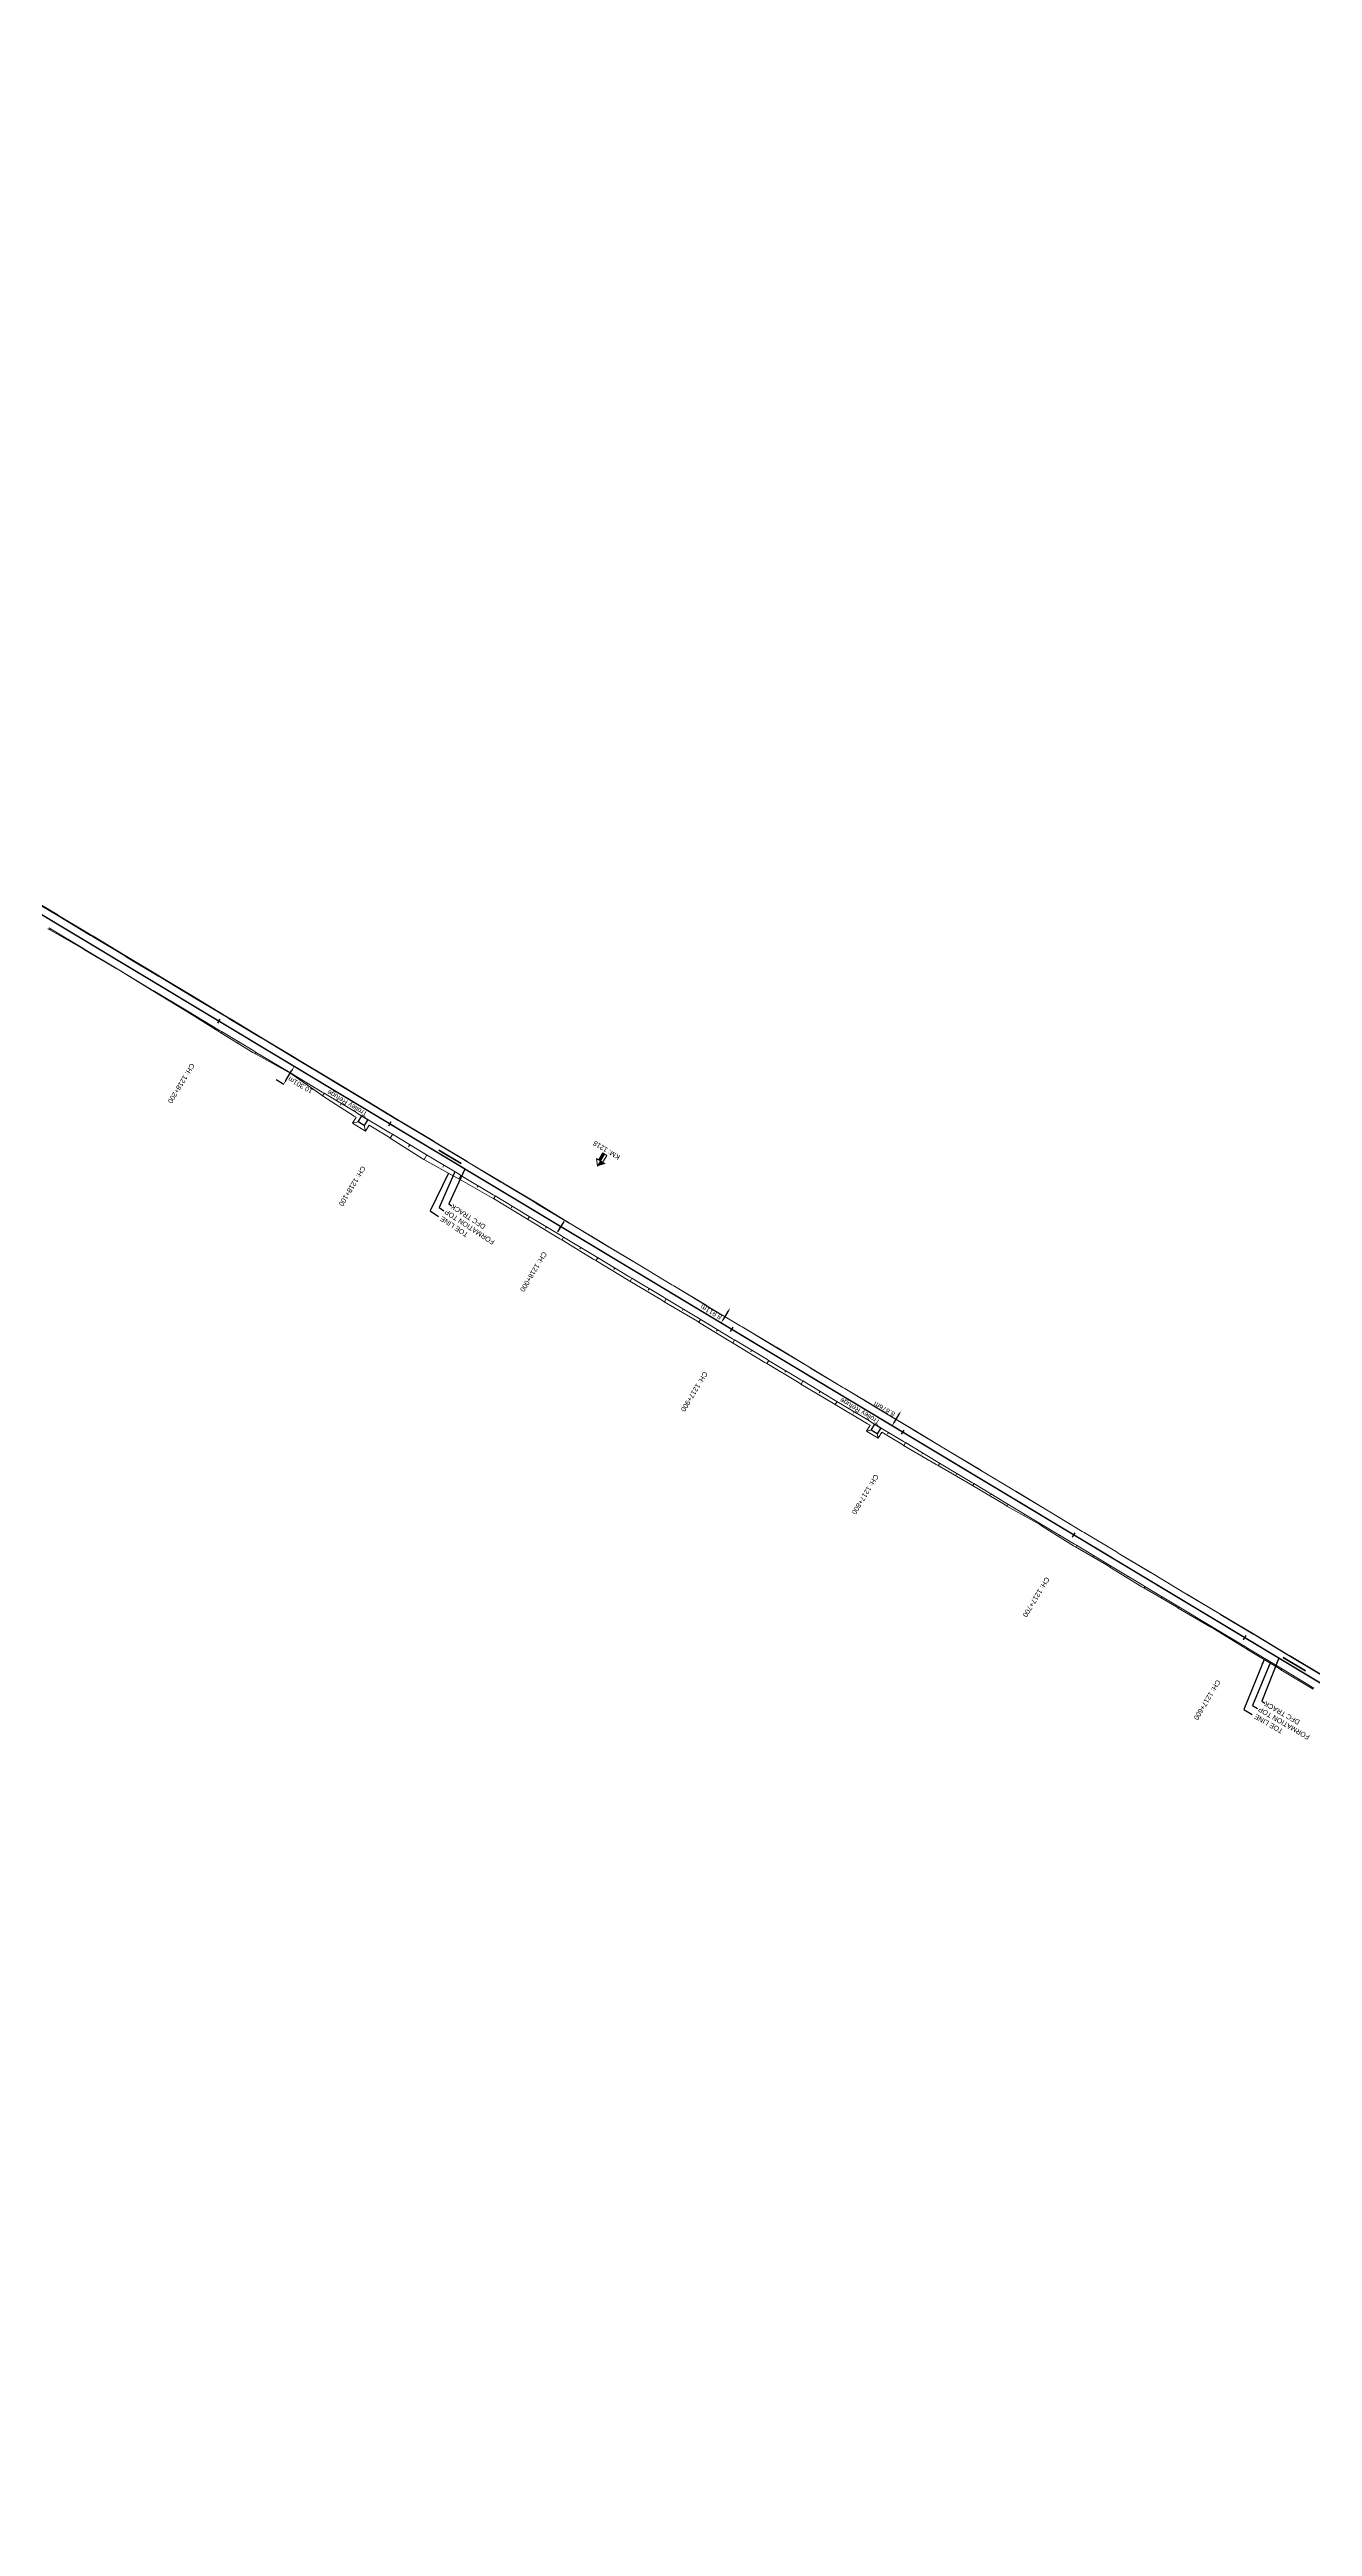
# Model space of a CAD drawing. Header units: metres. Extents: x 618805 to 628804, y 3390925 to 3396999.
# Drawn here: x 622043 to 622676, y 3394236 to 3395477 of the extents above; entities that cross this region are included whole.
import ezdxf
from ezdxf.enums import TextEntityAlignment as Align

# ---------------------------------------------------------------- set-up
doc = ezdxf.new("R2010")
doc.units = ezdxf.units.M
doc.header["$MEASUREMENT"] = 0
doc.layers.get('Defpoints').update_dxf_attribs({"lineweight": 0})
for name, color, linetype, lineweight in [('C-ALIG-LABL-DG', 1, 'Continuous', 25), ('Km post', 1, 'Continuous', 13), ('PROPOSED DFCC TOE LINE', 239, 'Continuous', 0), ('PROPOSED DFCC TRACK', 1, 'Continuous', 0), ('PROPOSED FORMATION LINE - PLAN', 187, 'Continuous', 0)]:
    doc.layers.add(name, color=color, linetype=linetype, lineweight=lineweight)
doc.layers.add('Dimension', color=10, linetype='Continuous')
doc.layers.add('Trolley Refuse', color=10, linetype='Continuous')
doc.styles.add('ARIAL', font='arial.ttf')
doc.styles.get("Standard").update_dxf_attribs({"font": 'arial.ttf'})
doc.styles.add('Style-Arial', font='arial.ttf')
doc.dimstyles.new('ISO-25', dxfattribs={"dimtxt": 2.5, "dimasz": 2.5, "dimexe": 1.25, "dimexo": 0.625, "dimtad": 1, "dimtxsty": 'Standard', "dimcen": 2.5, "dimadec": 0, "dimazin": 0, "dimtfac": 1, "dimtmove": 0, "dimatfit": 3, "dimfxl": 1, "dimarcsym": 0})
doc.dimstyles.get("Standard").update_dxf_attribs({"dimtxt": 2.5, "dimasz": 2.5, "dimexe": 0.18, "dimexo": 0.0625, "dimgap": 0.09, "dimtad": 0, "dimtih": 1, "dimtoh": 1, "dimdec": 3, "dimzin": 0, "dimdsep": 46, "dimtxsty": 'Standard', "dimcen": 0.09, "dimadec": 0, "dimazin": 0, "dimtfac": 1, "dimtdec": 3, "dimtofl": 0, "dimtmove": 0, "dimatfit": 3, "dimfxl": 1, "dimtolj": 1, "dimtzin": 0, "dimarcsym": 0})

# ---------------------------------------------------------------- blocks, each defined once
blk = doc.blocks.new('*D318')
at = {"layer": 'Defpoints', "color": 0, "transparency": 16777216}
for p in [(622469.9, 3394795.1), (622469.9, 3394795.1), (622465.3, 3394787.5)]:
    blk.add_point(p, dxfattribs=at)
at = {"layer": 'Dimension', "color": 0, "lineweight": -2, "transparency": 16777216}
blk.add_line((622466.6, 3394789.7), (622468.6, 3394793), dxfattribs=at)
at = {"layer": 'Dimension', "color": 0, "transparency": 16777216}
for points in [[(622466.2, 3394789.9), (622466.9, 3394789.4), (622465.3, 3394787.5)], [(622468.2, 3394793.2), (622468.9, 3394792.8), (622469.9, 3394795.1)]]:
    blk.add_solid(points, dxfattribs=at)
at = {"layer": 'Dimension', "color": 0, "lineweight": 0, "transparency": 16777216, "insert": (622461.4, 3394795.9), "char_height": 2.5, "attachment_point": 5, "rotation": 150, "style": 'Style-Arial'}
blk.add_mtext('\\A1;8.876m', dxfattribs=at)
blk = doc.blocks.new('TerminatorOpen_0.5')
at = {"color": 0, "linetype": 'ByBlock', "lineweight": -2}
for q in [(-1, 0.25), (-1, 0), (-1, -0.25)]:
    blk.add_line((0, 0), q, dxfattribs=at)
blk = doc.blocks.new('*D319')
at = {"layer": 'Defpoints', "color": 0, "transparency": 16777216}
for p in [(622379.6, 3394839), (622384.2, 3394846.7), (622384.2, 3394846.7)]:
    blk.add_point(p, dxfattribs=at)
at = {"layer": 'Dimension', "color": 0, "lineweight": -2, "transparency": 16777216}
blk.add_line((622380.9, 3394841.2), (622382.9, 3394844.5), dxfattribs=at)
at = {"layer": 'Dimension', "color": 0, "transparency": 16777216}
for points in [[(622380.5, 3394841.4), (622381.2, 3394841), (622379.6, 3394839)], [(622382.5, 3394844.7), (622383.2, 3394844.3), (622384.2, 3394846.7)]]:
    blk.add_solid(points, dxfattribs=at)
at = {"layer": 'Dimension', "color": 0, "lineweight": 0, "transparency": 16777216, "insert": (622374.6, 3394844.6), "char_height": 2.5, "attachment_point": 5, "rotation": 150, "style": 'Style-Arial'}
blk.add_mtext('\\A1;8.911m', dxfattribs=at)
blk = doc.blocks.new('*D253')
at = {"layer": 'Defpoints', "color": 0, "transparency": 16777216}
for p in [(622161.7, 3394970), (622165.6, 3394967.6), (622156.4, 3394961.1)]:
    blk.add_point(p, dxfattribs=at)
at = {"layer": 'Dimension', "color": 0, "lineweight": -2, "transparency": 16777216}
for p, q in [((622161.6, 3394960.9), (622164.3, 3394965.5)), ((622161.8, 3394969.9), (622165.7, 3394967.6)), ((622156.5, 3394961.1), (622160.4, 3394958.7))]:
    blk.add_line(p, q, dxfattribs=at)
at = {"layer": 'Dimension', "color": 0, "transparency": 16777216}
for points in [[(622163.9, 3394965.7), (622164.6, 3394965.3), (622165.6, 3394967.6)], [(622161.2, 3394961.2), (622161.9, 3394960.7), (622160.3, 3394958.8)]]:
    blk.add_solid(points, dxfattribs=at)
at = {"layer": 'Dimension', "color": 0, "lineweight": 0, "transparency": 16777216, "insert": (622168.7, 3394958.3), "char_height": 2.5, "attachment_point": 5, "rotation": 150, "style": 'Style-Arial'}
blk.add_mtext('\\A1;10.301m', dxfattribs=at)
blk = doc.blocks.new('Tick Hor')
blk.add_lwpolyline([(-0.5, 0), (0.5, 0)])
blk = doc.blocks.new('KM Post')
at = {"layer": 'Km post', "lineweight": 13}
h = blk.add_hatch(color=256, dxfattribs=at)
h.paths.add_polyline_path([(-0.1, -9.7), (1.5, -9.7), (1.5, -4.6), (-0.1, -4.6)])
h.paths.add_polyline_path([(-0.1, -4.6), (-0.1, -0.8), (-3.5, -4.6)])
for p, q in [((3, -4.6), (-3.5, -4.6)), ((-0.1, -9.7), (-0.1, -0.8)), ((3, -4.6), (-0.1, -0.8))]:
    blk.add_line(p, q, dxfattribs=at)
blk.add_lwpolyline([(1.5, -4.6), (1.5, -9.7), (-1.7, -9.7), (-1.7, -4.6)], dxfattribs=at)

msp = doc.modelspace()

# ---------------------------------------------------------------- linework, layer by layer
at = {"layer": 'C-ALIG-LABL-DG', "color": 1, "linetype": 'Continuous', "lineweight": 25}
msp.add_line((622299.1397, 3394887.3588), (622297.852, 3394885.2159), dxfattribs=at)
at = {"layer": 'PROPOSED DFCC TOE LINE', "lineweight": 0}
for p, q in [((622197.6517, 3394939.8898), (622194.7645, 3394939.1702)), ((622200.6517, 3394938.087), (622201.3713, 3394935.1998)), ((622454.7933, 3394785.3599), (622452.5017, 3394784.7887)), ((622457.7933, 3394783.557), (622458.3645, 3394781.2654))]:
    msp.add_line(p, q, dxfattribs=at)
at = {"layer": 'PROPOSED DFCC TOE LINE', "lineweight": 0, "flags": 128}
for points in [[(622030.2838, 3395053.6807), (622046.5272, 3395043.9262), (622047.4288, 3395043.3828), (622063.6601, 3395033.6083), (622064.562, 3395033.0652), (622080.7957, 3395023.2945), (622081.6976, 3395022.7515), (622097.9301, 3395013.0187), (622098.8502, 3395012.4661), (622115.0796, 3395002.7092), (622115.9905, 3395002.1603), (622132.2083, 3394992.384), (622133.1192, 3394991.8352), (622149.3356, 3394982.0637), (622150.2496, 3394981.5129), (622166.4695, 3394971.747), (622167.3835, 3394971.1963), (622183.6014, 3394961.4243), (622184.5149, 3394960.8757), (622200.7335, 3394951.104), (622201.6458, 3394950.5543), (622217.8639, 3394940.7818), (622218.7763, 3394940.2321), (622234.9946, 3394930.4599), (622235.9068, 3394929.9101), (622252.132, 3394920.1243), (622253.0331, 3394919.5808), (622269.2579, 3394909.7947), (622270.1591, 3394909.2512), (622286.4825, 3394899.6253), (622287.3946, 3394899.1038), (622303.5072, 3394889.1273), (622304.4127, 3394888.5946), (622320.65, 3394878.8709), (622321.5702, 3394878.3174), (622337.7665, 3394868.5254), (622338.6978, 3394867.9904), (622354.9294, 3394858.2231), (622355.8354, 3394857.6801), (622372.0827, 3394847.9363), (622372.9867, 3394847.3926), (622389.2111, 3394837.6108), (622390.1142, 3394837.0655), (622406.403, 3394827.4035), (622407.3151, 3394826.8605), (622423.5425, 3394817.0927), (622424.4501, 3394816.5459), (622440.6736, 3394806.7717), (622441.5813, 3394806.2249), (622457.8039, 3394796.4589), (622458.7168, 3394795.9111), (622474.9573, 3394786.1748), (622475.8702, 3394785.6269), (622492.0655, 3394775.7979), (622492.972, 3394775.2572), (622509.24, 3394765.5488), (622510.1464, 3394765.0081), (622526.3867, 3394755.256), (622527.2937, 3394754.7139), (622543.5307, 3394744.9672), (622544.4417, 3394744.4208), (622560.6413, 3394734.612), (622561.5513, 3394734.064), (622577.7757, 3394724.2924), (622578.684, 3394723.7454), (622594.9482, 3394714.0403), (622595.8549, 3394713.4906), (622612.0658, 3394703.6927), (622612.9742, 3394703.1498), (622629.2715, 3394693.4957), (622630.1847, 3394692.9608), (622646.4216, 3394683.2146), (622647.3284, 3394682.6606), (622663.5593, 3394672.9043), (622664.4714, 3394672.3593), (622680.6995, 3394662.6026)], [(622196.5818, 3394942.1942), (622195.7043, 3394942.7354), (622179.7258, 3394952.9065), (622178.926, 3394953.6444), (622163.3206, 3394964.4356), (622162.3847, 3394964.9499), (622145.8033, 3394974.1141), (622144.8859, 3394974.6592), (622128.7488, 3394984.5626), (622127.8458, 3394985.1248), (622111.7816, 3394995.1566), (622110.8757, 3394995.7138), (622094.7201, 3395005.5936), (622093.795, 3395006.1377), (622077.6793, 3395016.0649), (622076.7432, 3395016.5512), (622060.4285, 3395026.1869), (622059.5205, 3395026.7199), (622043.1186, 3395036.2105), (622042.1517, 3395036.6453)], [(622203.1601, 3394938.1764), (622201.3713, 3394935.1998), (622194.7645, 3394939.1702), (622196.5818, 3394942.1942)], [(622454.3056, 3394787.7904), (622453.9612, 3394787.9976), (622453.0489, 3394788.5465), (622436.7641, 3394798.2089), (622435.8563, 3394798.7555), (622419.5914, 3394808.4608), (622418.6815, 3394809.0039), (622402.4351, 3394818.7401), (622401.5253, 3394819.2869), (622385.3637, 3394829.1606), (622384.4469, 3394829.6829), (622368.2753, 3394839.5527), (622367.3822, 3394840.1147), (622351.0572, 3394849.7291), (622350.1469, 3394850.2649), (622333.8648, 3394859.9482), (622332.9469, 3394860.5054), (622316.7628, 3394870.3179), (622315.8452, 3394870.8756), (622299.6654, 3394880.6951), (622298.7692, 3394881.243), (622282.5745, 3394891.083), (622281.6827, 3394891.6384), (622265.4416, 3394901.4012), (622264.5348, 3394901.9352), (622248.0497, 3394911.2884), (622247.1328, 3394911.8056), (622230.5678, 3394921.0258), (622229.6681, 3394921.5964), (622213.6813, 3394931.7539), (622212.7708, 3394932.3067), (622203.1601, 3394938.1764)], [(622460.1661, 3394784.2634), (622458.3645, 3394781.2654), (622452.5017, 3394784.7887), (622454.3056, 3394787.7904)], [(622676.3875, 3394655.4273), (622660.2142, 3394665.2751), (622659.3011, 3394665.8185), (622643.0892, 3394675.6065), (622642.1929, 3394676.1779), (622626.0537, 3394686.0867), (622625.1376, 3394686.6167), (622608.775, 3394696.1622), (622607.8628, 3394696.6988), (622591.4845, 3394706.2181), (622590.5655, 3394706.7472), (622574.4568, 3394716.7112), (622573.5568, 3394717.2721), (622557.2529, 3394726.9113), (622556.3264, 3394727.4319), (622540.223, 3394737.4008), (622539.3236, 3394737.9665), (622522.8292, 3394747.2848), (622521.9268, 3394747.8346), (622505.6835, 3394757.5817), (622504.7687, 3394758.1085), (622488.3465, 3394767.5601), (622487.4324, 3394768.0882), (622471.098, 3394777.686), (622470.1851, 3394778.2339), (622460.1661, 3394784.2634)]]:
    msp.add_lwpolyline(points, dxfattribs=at)
at = {"layer": 'PROPOSED DFCC TOE LINE', "linetype": 'Continuous', "lineweight": 0, "flags": 128}
for points in [[(622047.3438, 3395043.0512), (622047.5127, 3395043.3322)], [(622055.9973, 3395038.0368), (622056.0793, 3395038.1734)], [(622043.4806, 3395036.6227), (622043.2034, 3395036.1615)], [(622052.0519, 3395031.4717), (622051.956, 3395031.3121)], [(622060.6233, 3395026.3208), (622060.5129, 3395026.1371)], [(622064.4865, 3395032.7493), (622064.646, 3395033.0146)], [(622073.1358, 3395027.7281), (622073.2138, 3395027.8579)], [(622069.1946, 3395021.1698), (622069.159, 3395021.1107)], [(622077.7659, 3395016.0189), (622077.7627, 3395016.0135)], [(622081.6291, 3395022.4474), (622081.7816, 3395022.7011)], [(622090.2793, 3395017.4276), (622090.3581, 3395017.5587)], [(622098.7718, 3395012.1454), (622098.9342, 3395012.4157)], [(622086.3074, 3395010.8182), (622086.2775, 3395010.7684)], [(622094.9086, 3395005.7169), (622094.8037, 3395005.5425)], [(622103.4075, 3395000.4456), (622103.3352, 3395000.3251)], [(622107.4239, 3395007.1288), (622107.5046, 3395007.2632)], [(622115.9144, 3395001.8435), (622116.0744, 3395002.1097)], [(622112.0512, 3394995.415), (622111.8648, 3394995.1047)], [(622120.4852, 3394990.0356), (622120.3479, 3394989.8071)], [(622124.5622, 3394996.8198), (622124.6387, 3394996.9471)], [(622133.0571, 3394991.5416), (622133.2031, 3394991.7846)], [(622129.1939, 3394985.1131), (622128.8323, 3394984.5114)], [(622137.5604, 3394979.6214), (622137.3556, 3394979.2806)], [(622141.6984, 3394986.5071), (622141.7683, 3394986.6235)], [(622146.3365, 3394974.8112), (622145.8891, 3394974.0667)], [(622150.1997, 3394981.2397), (622150.3336, 3394981.4624)], [(622158.8358, 3394976.1965), (622158.9006, 3394976.3042)], [(622154.7775, 3394969.4433), (622154.6471, 3394969.2264)], [(622163.4792, 3394964.5093), (622163.4013, 3394964.3797)], [(622167.3424, 3394970.9378), (622167.4674, 3394971.1457)], [(622175.9732, 3394965.8858), (622176.0327, 3394965.9848)], [(622172.0505, 3394959.3583), (622171.8468, 3394959.0194)], [(622180.6218, 3394954.2073), (622179.8084, 3394952.8539)], [(622184.485, 3394960.6358), (622184.5988, 3394960.8251)], [(622193.1103, 3394955.5747), (622193.1643, 3394955.6644)], [(622201.6277, 3394950.3339), (622201.7297, 3394950.5037)], [(622189.1931, 3394949.0564), (622188.7202, 3394948.2693)], [(622210.247, 3394945.2628), (622210.2949, 3394945.3426)], [(622218.7703, 3394940.032), (622218.8602, 3394940.1815)], [(622214.9071, 3394933.6035), (622213.764, 3394931.7013)], [(622223.4784, 3394928.4525), (622222.8427, 3394927.3947)], [(622227.3836, 3394934.9508), (622227.4255, 3394935.0206)], [(622235.913, 3394929.7301), (622235.9907, 3394929.8595)], [(622232.0498, 3394923.3016), (622230.6535, 3394920.9781)], [(622240.6211, 3394918.1506), (622240.0085, 3394917.1313)], [(622244.5191, 3394924.637), (622244.5539, 3394924.6949)], [(622249.1924, 3394912.9997), (622248.135, 3394911.24)], [(622253.0556, 3394919.4282), (622253.117, 3394919.5302)], [(622261.6535, 3394914.3213), (622261.68, 3394914.3654)], [(622257.7637, 3394907.8487), (622257.2995, 3394907.0762)], [(622266.3351, 3394902.6977), (622265.5256, 3394901.3507)], [(622270.1983, 3394909.1262), (622270.2435, 3394909.2014)], [(622278.7696, 3394903.9753), (622278.8136, 3394904.0485)], [(622274.9064, 3394897.5468), (622274.5013, 3394896.8727)], [(622283.4777, 3394892.3958), (622282.6582, 3394891.0322)], [(622287.3409, 3394898.8243), (622287.4779, 3394899.0522)], [(622295.9123, 3394893.6734), (622295.9465, 3394893.7304)], [(622304.4836, 3394888.5224), (622304.4967, 3394888.5442)], [(622292.049, 3394887.2449), (622291.6267, 3394886.5421)], [(622300.6204, 3394882.0939), (622299.7492, 3394880.6442)], [(622309.1917, 3394876.9429), (622308.7449, 3394876.1994)], [(622313.0655, 3394883.389), (622313.076, 3394883.4066)], [(622321.6262, 3394878.2205), (622321.654, 3394878.2667)], [(622317.763, 3394871.792), (622316.8466, 3394870.2671)], [(622326.3343, 3394866.641), (622325.866, 3394865.8618)], [(622330.2046, 3394873.0812), (622330.2116, 3394873.0929)], [(622338.7689, 3394867.9186), (622338.7817, 3394867.9399)], [(622334.9057, 3394861.4901), (622333.949, 3394859.8982)], [(622343.477, 3394856.3391), (622343.0105, 3394855.5628)], [(622347.3451, 3394862.7758), (622347.35, 3394862.784)], [(622352.0483, 3394851.1881), (622351.1416, 3394849.6794)], [(622355.9115, 3394857.6166), (622355.9194, 3394857.6298)], [(622364.4891, 3394852.4761), (622364.4954, 3394852.4866)], [(622360.6196, 3394846.0372), (622360.1891, 3394845.3208)], [(622369.191, 3394840.8862), (622368.3589, 3394839.5017)], [(622373.0542, 3394847.3147), (622373.0706, 3394847.342)], [(622381.63, 3394842.1712), (622381.6345, 3394842.1787)], [(622377.7623, 3394835.7353), (622377.3286, 3394835.0136)], [(622386.3336, 3394830.5843), (622385.4473, 3394829.1095)], [(622390.1968, 3394837.0128), (622390.1985, 3394837.0155)], [(622398.7682, 3394831.8618), (622398.7838, 3394831.8878)], [(622407.3395, 3394826.7109), (622407.399, 3394826.8099)], [(622394.9049, 3394825.4333), (622394.443, 3394824.6646)], [(622403.4763, 3394820.2824), (622402.5192, 3394818.6897)], [(622412.0476, 3394815.1314), (622411.5722, 3394814.3404)], [(622415.9108, 3394821.5599), (622415.9387, 3394821.6064)], [(622424.4821, 3394816.409), (622424.534, 3394816.4953)], [(622420.6189, 3394809.9805), (622419.6755, 3394808.4106)], [(622429.1902, 3394804.8295), (622428.7266, 3394804.058)], [(622433.0535, 3394811.258), (622433.0765, 3394811.2964)], [(622441.6248, 3394806.107), (622441.6652, 3394806.1744)], [(622450.1961, 3394800.9561), (622450.2144, 3394800.9865)], [(622437.7616, 3394799.6785), (622436.8483, 3394798.1589)], [(622446.3329, 3394794.5276), (622445.8907, 3394793.7918)], [(622458.7674, 3394795.8051), (622458.8009, 3394795.8607)], [(622467.3388, 3394790.6542), (622467.3582, 3394790.6865)], [(622463.4755, 3394784.2257), (622463.0444, 3394783.5082)], [(622472.0469, 3394779.0747), (622471.1825, 3394777.6364)], [(622475.9101, 3394785.5032), (622475.9539, 3394785.5761)], [(622484.4814, 3394780.3522), (622484.4921, 3394780.37)], [(622480.6182, 3394773.9237), (622480.2115, 3394773.2469)], [(622489.1895, 3394768.7728), (622488.4314, 3394767.5112)], [(622493.0527, 3394775.2013), (622493.0561, 3394775.2069)], [(622497.7608, 3394763.6218), (622497.4304, 3394763.072)], [(622501.6337, 3394770.0663), (622501.6433, 3394770.0823)], [(622510.1954, 3394764.8994), (622510.2304, 3394764.9577)], [(622506.3322, 3394758.4709), (622505.7676, 3394757.5313)], [(622514.9035, 3394753.3199), (622514.6228, 3394752.8529)], [(622518.7851, 3394759.779), (622518.8035, 3394759.8096)], [(622527.338, 3394754.5974), (622527.3777, 3394754.6635)], [(622523.4748, 3394748.1689), (622522.9145, 3394747.2366)], [(622532.0461, 3394743.018), (622531.8352, 3394742.667)], [(622535.9305, 3394749.4816), (622535.9516, 3394749.5167)], [(622544.4807, 3394744.2955), (622544.5255, 3394744.3701)], [(622553.0658, 3394739.1676), (622553.0797, 3394739.1906)], [(622540.6175, 3394737.867), (622540.3063, 3394737.3492)], [(622549.1888, 3394732.7161), (622548.9992, 3394732.4006)], [(622557.7601, 3394727.5651), (622557.3372, 3394726.8614)], [(622561.6233, 3394733.9936), (622561.6352, 3394734.0134)], [(622570.1981, 3394728.8484), (622570.2016, 3394728.8541)], [(622566.3314, 3394722.4141), (622566.1385, 3394722.0931)], [(622574.9028, 3394717.2632), (622574.5401, 3394716.6597)], [(622578.766, 3394723.6917), (622578.7681, 3394723.6952)], [(622587.3373, 3394718.5407), (622587.3464, 3394718.5558)], [(622583.4741, 3394712.1122), (622583.2597, 3394711.7555)], [(622592.0454, 3394706.9613), (622591.5692, 3394706.1688)], [(622595.9086, 3394713.3897), (622595.9388, 3394713.4399)], [(622600.6167, 3394701.8103), (622600.4163, 3394701.4768)], [(622604.4885, 3394708.253), (622604.4971, 3394708.2672)], [(622613.0513, 3394703.0878), (622613.0585, 3394703.0998)], [(622609.1881, 3394696.6593), (622608.8596, 3394696.1128)], [(622617.7594, 3394691.5084), (622617.6287, 3394691.2909)], [(622621.6425, 3394697.97), (622621.6624, 3394698.0031)], [(622630.1939, 3394692.7859), (622630.2687, 3394692.9104)], [(622626.3307, 3394686.3574), (622626.1372, 3394686.0355)], [(622634.902, 3394681.2065), (622634.7808, 3394681.0047)], [(622638.804, 3394687.6994), (622638.8427, 3394687.7638)], [(622647.3366, 3394682.484), (622647.4124, 3394682.6102)], [(622655.9455, 3394677.3957), (622655.9832, 3394677.4583)], [(622643.4734, 3394676.0555), (622643.1731, 3394675.5558)], [(622652.0447, 3394670.9045), (622651.8893, 3394670.6459)], [(622660.616, 3394665.7536), (622660.2979, 3394665.2242)], [(622664.4792, 3394672.1821), (622664.5554, 3394672.3088)], [(622673.0881, 3394667.0936), (622673.1257, 3394667.1561)], [(622669.1873, 3394660.6026), (622669.0133, 3394660.313)]]:
    msp.add_lwpolyline(points, dxfattribs=at)
at = {"layer": 'PROPOSED DFCC TRACK', "color": 12, "linetype": 'Continuous', "lineweight": 30}
msp.add_line((623383.3963, 3394235.7719), (618808.4252, 3396985.1128), dxfattribs=at)
at = {"layer": 'PROPOSED DFCC TRACK', "color": 12, "linetype": 'Continuous', "lineweight": 30, "flags": 128}
msp.add_lwpolyline([(623383.3956, 3394235.7723), (618809.1553, 3396984.674)], dxfattribs=at)
at = {"layer": 'PROPOSED FORMATION LINE - PLAN', "lineweight": 0, "flags": 128}
for points in [[(622680.6253, 3394662.479), (622664.3953, 3394672.2325), (622663.4845, 3394672.7799), (622647.2526, 3394682.5345), (622646.3418, 3394683.0818), (622630.11, 3394692.8364), (622629.2029, 3394693.3815), (622612.9673, 3394703.1383), (622612.0602, 3394703.6834), (622595.8247, 3394713.4402), (622594.9158, 3394713.9864), (622578.682, 3394723.7421), (622577.7732, 3394724.2883), (622561.5394, 3394734.0441), (622560.6288, 3394734.5912), (622544.3967, 3394744.346), (622543.4862, 3394744.8932), (622527.2541, 3394754.6479), (622526.3484, 3394755.1922), (622510.1114, 3394764.9498), (622509.2068, 3394765.4935), (622492.9688, 3394775.2517), (622492.064, 3394775.7954), (622475.8261, 3394785.5537), (622474.9136, 3394786.1021), (622458.6835, 3394795.8556), (622457.7709, 3394796.404), (622441.5408, 3394806.1575), (622440.6325, 3394806.7033), (622424.3982, 3394816.4594), (622423.4899, 3394817.0052), (622407.2555, 3394826.7613), (622406.3457, 3394827.3081), (622390.1129, 3394837.0633), (622389.2087, 3394837.6066), (622372.9702, 3394847.3652), (622372.066, 3394847.9086), (622355.8276, 3394857.6671), (622354.9222, 3394858.2112), (622338.6849, 3394867.969), (622337.7645, 3394868.5221), (622321.5423, 3394878.2709), (622320.6218, 3394878.8241), (622304.3996, 3394888.5729), (622303.4992, 3394889.1139), (622287.257, 3394898.8748), (622286.3566, 3394899.4159), (622270.1143, 3394909.1767), (622269.2123, 3394909.7188), (622252.9717, 3394919.4786), (622252.0697, 3394920.0207), (622235.829, 3394929.7805), (622234.916, 3394930.3292), (622218.6864, 3394940.0825), (622217.7734, 3394940.6311), (622201.5437, 3394950.3844), (622200.6307, 3394950.9331), (622184.4011, 3394960.6863), (622183.4877, 3394961.2352), (622167.2584, 3394970.9882), (622166.3438, 3394971.5379), (622150.1158, 3394981.2901), (622149.2011, 3394981.8398), (622132.9731, 3394991.5921), (622132.0616, 3394992.1399), (622115.8305, 3395001.894), (622114.9189, 3395002.4418), (622098.6878, 3395012.1959), (622097.7679, 3395012.7487), (622081.5452, 3395022.4978), (622080.6428, 3395023.0401), (622064.4025, 3395032.7997), (622063.5001, 3395033.342), (622047.2599, 3395043.1017), (622046.3576, 3395043.6439), (622030.1172, 3395053.4036)], [(622676.7621, 3394656.0505), (622660.532, 3394665.804), (622659.6213, 3394666.3514), (622643.3894, 3394676.106), (622642.4786, 3394676.6533), (622626.2467, 3394686.4079), (622625.3397, 3394686.953), (622609.1041, 3394696.7098), (622608.197, 3394697.2549), (622591.9614, 3394707.0117), (622591.0526, 3394707.5579), (622574.8188, 3394717.3136), (622573.91, 3394717.8598), (622557.6761, 3394727.6156), (622556.7656, 3394728.1627), (622540.5335, 3394737.9175), (622539.623, 3394738.4647), (622523.3908, 3394748.2194), (622522.4852, 3394748.7637), (622506.2482, 3394758.5213), (622505.3435, 3394759.065), (622489.1055, 3394768.8232), (622488.2008, 3394769.3669), (622471.9629, 3394779.1252), (622471.0503, 3394779.6736), (622454.8202, 3394789.4271), (622453.9077, 3394789.9755), (622437.6776, 3394799.729), (622436.7693, 3394800.2748), (622420.5349, 3394810.0309), (622419.6267, 3394810.5767), (622403.3923, 3394820.3328), (622402.4825, 3394820.8796), (622386.2496, 3394830.6348), (622385.3454, 3394831.1781), (622369.107, 3394840.9367), (622368.2028, 3394841.4801), (622351.9643, 3394851.2386), (622351.059, 3394851.7827), (622334.8217, 3394861.5405), (622333.9013, 3394862.0936), (622317.679, 3394871.8424), (622316.7586, 3394872.3956), (622300.5364, 3394882.1444), (622299.636, 3394882.6855), (622283.3937, 3394892.4463), (622282.4934, 3394892.9874), (622266.2511, 3394902.7482), (622265.3491, 3394903.2903), (622249.1084, 3394913.0501), (622248.2064, 3394913.5922), (622231.9658, 3394923.352), (622231.0528, 3394923.9007), (622214.8231, 3394933.654), (622213.9102, 3394934.2026), (622197.6805, 3394943.9559), (622196.7675, 3394944.5046), (622180.5378, 3394954.2578), (622179.6245, 3394954.8067), (622163.3952, 3394964.5597), (622162.4805, 3394965.1094), (622146.2525, 3394974.8616), (622145.3379, 3394975.4113), (622129.1099, 3394985.1636), (622128.1983, 3394985.7114), (622111.9672, 3394995.4655), (622111.0557, 3394996.0133), (622094.8246, 3395005.7674), (622093.9047, 3395006.3202), (622077.6819, 3395016.0693), (622076.7796, 3395016.6116), (622060.5393, 3395026.3712), (622059.6369, 3395026.9135), (622043.3966, 3395036.6732), (622042.4943, 3395037.2154)]]:
    msp.add_lwpolyline(points, dxfattribs=at)
at = {"layer": 'Trolley Refuse'}
for points in [[(622199.4545, 3394942.8898), (622202.4545, 3394941.0869), (622200.6517, 3394938.087), (622197.6517, 3394939.8898)], [(622456.5962, 3394788.3598), (622459.5961, 3394786.557), (622457.7933, 3394783.557), (622454.7933, 3394785.3599)]]:
    msp.add_lwpolyline(points, close=True, dxfattribs=at)

# ---------------------------------------------------------------- block references
at = {"layer": 'C-ALIG-LABL-DG', "color": 1, "linetype": 'Continuous', "lineweight": 25, "rotation": 238.996127361562}
for p, xscale, yscale, zscale in [((622127.7132, 3394990.378), 2.499999999999999, 2.499999999999999, 2.499999999999999), ((622213.4265, 3394938.8684), 2.499999999999999, 2.499999999999999, 2.499999999999999), ((622299.1397, 3394887.3588), 6, 6, 6), ((622384.853, 3394835.8492), 2.499999999999999, 2.499999999999999, 2.499999999999999), ((622470.5662, 3394784.3395), 2.499999999999999, 2.499999999999999, 2.499999999999999), ((622556.2795, 3394732.8299), 2.499999999999999, 2.499999999999999, 2.499999999999999), ((622641.9927, 3394681.3203), 2.499999999999999, 2.499999999999999, 2.499999999999999)]:
    msp.add_blockref('Tick Hor', p, dxfattribs=dict(at, xscale=xscale, yscale=yscale, zscale=zscale))

# ---------------------------------------------------------------- texts
at = {"layer": 'PROPOSED DFCC TOE LINE', "lineweight": 0}
for rotation, p in [(146.7444658, (622239.8026, 3394892.7334)), (149.8925104, (622647.787, 3394643.1944))]:
    msp.add_text('TOE LINE', height=2.5, rotation=rotation, dxfattribs=at).set_placement(p, align=Align.RIGHT)
at = {"layer": 'PROPOSED DFCC TRACK', "color": 10, "linetype": 'Continuous', "lineweight": -3, "ltscale": 5}
for rotation, p in [(146.9684717, (622245.0486, 3394898.8923)), (150.1165164, (622652.6868, 3394649.6321))]:
    msp.add_text('DFC TRACK', height=2.5, rotation=rotation, dxfattribs=at).set_placement(p, align=Align.RIGHT)
at = {"layer": 'PROPOSED FORMATION LINE - PLAN', "lineweight": 0}
for rotation, p in [(146.7444658, (622241.977, 3394896.1854)), (149.8925104, (622649.7685, 3394646.7605))]:
    msp.add_text('FORMATION TOP', height=2.5, rotation=rotation, dxfattribs=at).set_placement(p, align=Align.RIGHT)
at = {"layer": 'Trolley Refuse'}
for p in [(622202.4883, 3394944.4881), (622459.5319, 3394790.1288)]:
    msp.add_text('Trolley Refuge', height=2.5, rotation=149.1766896, dxfattribs=at).set_placement(p)

# ---------------------------------------------------------------- dimensions: what is measured, and where the dimension line sits
at = {"layer": 'Dimension', "color": 10, "lineweight": 0}
for base, p1, p2, angle, picture, middle in [((622165.5757, 3394967.6244), (622156.3558, 3394961.1466), (622161.6621, 3394969.9763), 58.9961274, '*D253', (622168.6649, 3394958.2854)), ((622384.1577, 3394846.6632), (622379.5738, 3394839.0217), (622384.1577, 3394846.6632), 59.041598, '*D319', (622374.5949, 3394844.5703)), ((622469.8653, 3394795.1167), (622465.2871, 3394787.5121), (622469.8653, 3394795.1167), 58.9507977, '*D318', (622461.4481, 3394795.9312))]:
    dim = msp.add_linear_dim(base=base, p1=p1, p2=p2, angle=angle, dimstyle='Standard', override={"dimexe": 0.125, "dimexo": 0.125, "dimgap": 0.125, "dimtad": 1, "dimtih": 0, "dimtoh": 0, "dimzin": 11, "dimpost": 'm', "dimtxsty": 'Style-Arial', "dimsah": 1, "dimadec": 4, "dimazin": 3, "dimtmove": 2, "dimldrblk": 'TerminatorOpen_0.5', "dimfrac": 2, "dimtzin": 11}, dxfattribs=at)
    dim.commit()
    dim.dimension.update_dxf_attribs({"geometry": picture, "text_midpoint": middle, "dimtype": 129, "text_rotation": 150})

# ---------------------------------------------------------------- leaders
at = {"layer": 'PROPOSED DFCC TOE LINE', "lineweight": 0}
for points in [[(622242.9234, 3394914.1486), (622233.7785, 3394895.2615), (622237.8664, 3394892.4962)], [(622651.7751, 3394670.3623), (622641.6332, 3394645.3878), (622645.8667, 3394642.8512)]]:
    msp.add_leader(points, dimstyle='ISO-25', override={"dimtxt": 3, "dimasz": 2.5, "dimgap": 0.625, "dimtad": 0, "dimdec": 3, "dimzin": 2, "dimtdec": 3}, dxfattribs=at)
at = {"layer": 'PROPOSED DFCC TRACK', "linetype": 'Continuous', "lineweight": 0}
for points in [[(622238.0934, 3394925.703), (622249.2817, 3394918.9815)], [(622249.2817, 3394918.9815), (622238.0934, 3394925.703)], [(622661.4307, 3394671.3877), (622672.6191, 3394664.6662)], [(622672.6191, 3394664.6662), (622661.4307, 3394671.3877)]]:
    msp.add_leader(points, dimstyle='ISO-25', override={"dimtxt": 3, "dimasz": 2.5, "dimtad": 0, "dimdec": 3, "dimzin": 2, "dimtdec": 3}, dxfattribs=at)
at = {"layer": 'PROPOSED DFCC TRACK', "color": 10, "linetype": 'Continuous', "lineweight": -3, "ltscale": 5}
for points in [[(622251.0997, 3394916.215), (622243.064, 3394898.7963), (622244.4928, 3394897.8271)], [(622659.1248, 3394671.0248), (622650.7105, 3394649.4272), (622652.1903, 3394648.5379)]]:
    msp.add_leader(points, dimstyle='ISO-25', override={"dimtxt": 3, "dimasz": 2.5, "dimgap": 0.625, "dimtad": 0, "dimdec": 3, "dimzin": 2, "dimtdec": 3}, dxfattribs=at)
at = {"layer": 'PROPOSED FORMATION LINE - PLAN', "lineweight": 0}
for points in [[(622246.0725, 3394914.8611), (622238.288, 3394896.9054), (622240.625, 3394895.3113)], [(622655.0355, 3394669.1072), (622646.0456, 3394647.2769), (622648.4666, 3394645.8136)]]:
    msp.add_leader(points, dimstyle='ISO-25', override={"dimtxt": 3, "dimasz": 2.5, "dimgap": 0.625, "dimtad": 0, "dimdec": 3, "dimzin": 2, "dimtdec": 3}, dxfattribs=at)

# ---------------------------------------------------------------- next in the draw order: texts
at = {"layer": 'C-ALIG-LABL-DG', "color": 1, "linetype": 'Continuous', "lineweight": 25, "char_height": 2.5, "style": 'ARIAL', "bg_fill": 3, "box_fill_scale": 1.04, "bg_fill_color": 256, "bg_fill_true_color": 13158600, "bg_fill_transparency": 0}
for s, insert, width, attachment_point, rotation in [('CH: 1218+200', (622114.7843, 3394968.8639), 22.502814, 4, 238.9961274), ('KM: 1218', (622327.9179, 3394920.7331), 14.684959, 1, 148.9961274), ('CH: 1218+100', (622200.4976, 3394917.3543), 22.502814, 4, 238.9961274), ('CH: 1218+000', (622291.3618, 3394874.4161), 22.502814, 4, 238.9961274), ('CH: 1217+900', (622371.9241, 3394814.3351), 22.502814, 4, 238.9961274), ('CH: 1217+800', (622457.6373, 3394762.8255), 22.502814, 4, 238.9961274), ('CH: 1217+700', (622543.3506, 3394711.3159), 22.502814, 4, 238.9961274), ('CH: 1217+600', (622629.0638, 3394659.8063), 22.502814, 4, 238.9961274)]:
    msp.add_mtext(s, dxfattribs=dict(at, insert=insert, width=width, attachment_point=attachment_point, rotation=rotation))

# ---------------------------------------------------------------- next in the draw order: block references
at = {"layer": 'C-ALIG-LABL-DG', "color": 1, "linetype": 'Continuous', "lineweight": 25, "xscale": 0.7866082244383527, "yscale": 0.7866082244383527, "zscale": 0.7866082244383527, "rotation": 148.9961273616229}
msp.add_blockref('KM Post', (622317.2, 3394917.1616), dxfattribs=at)

doc.saveas('drawing.dxf')
